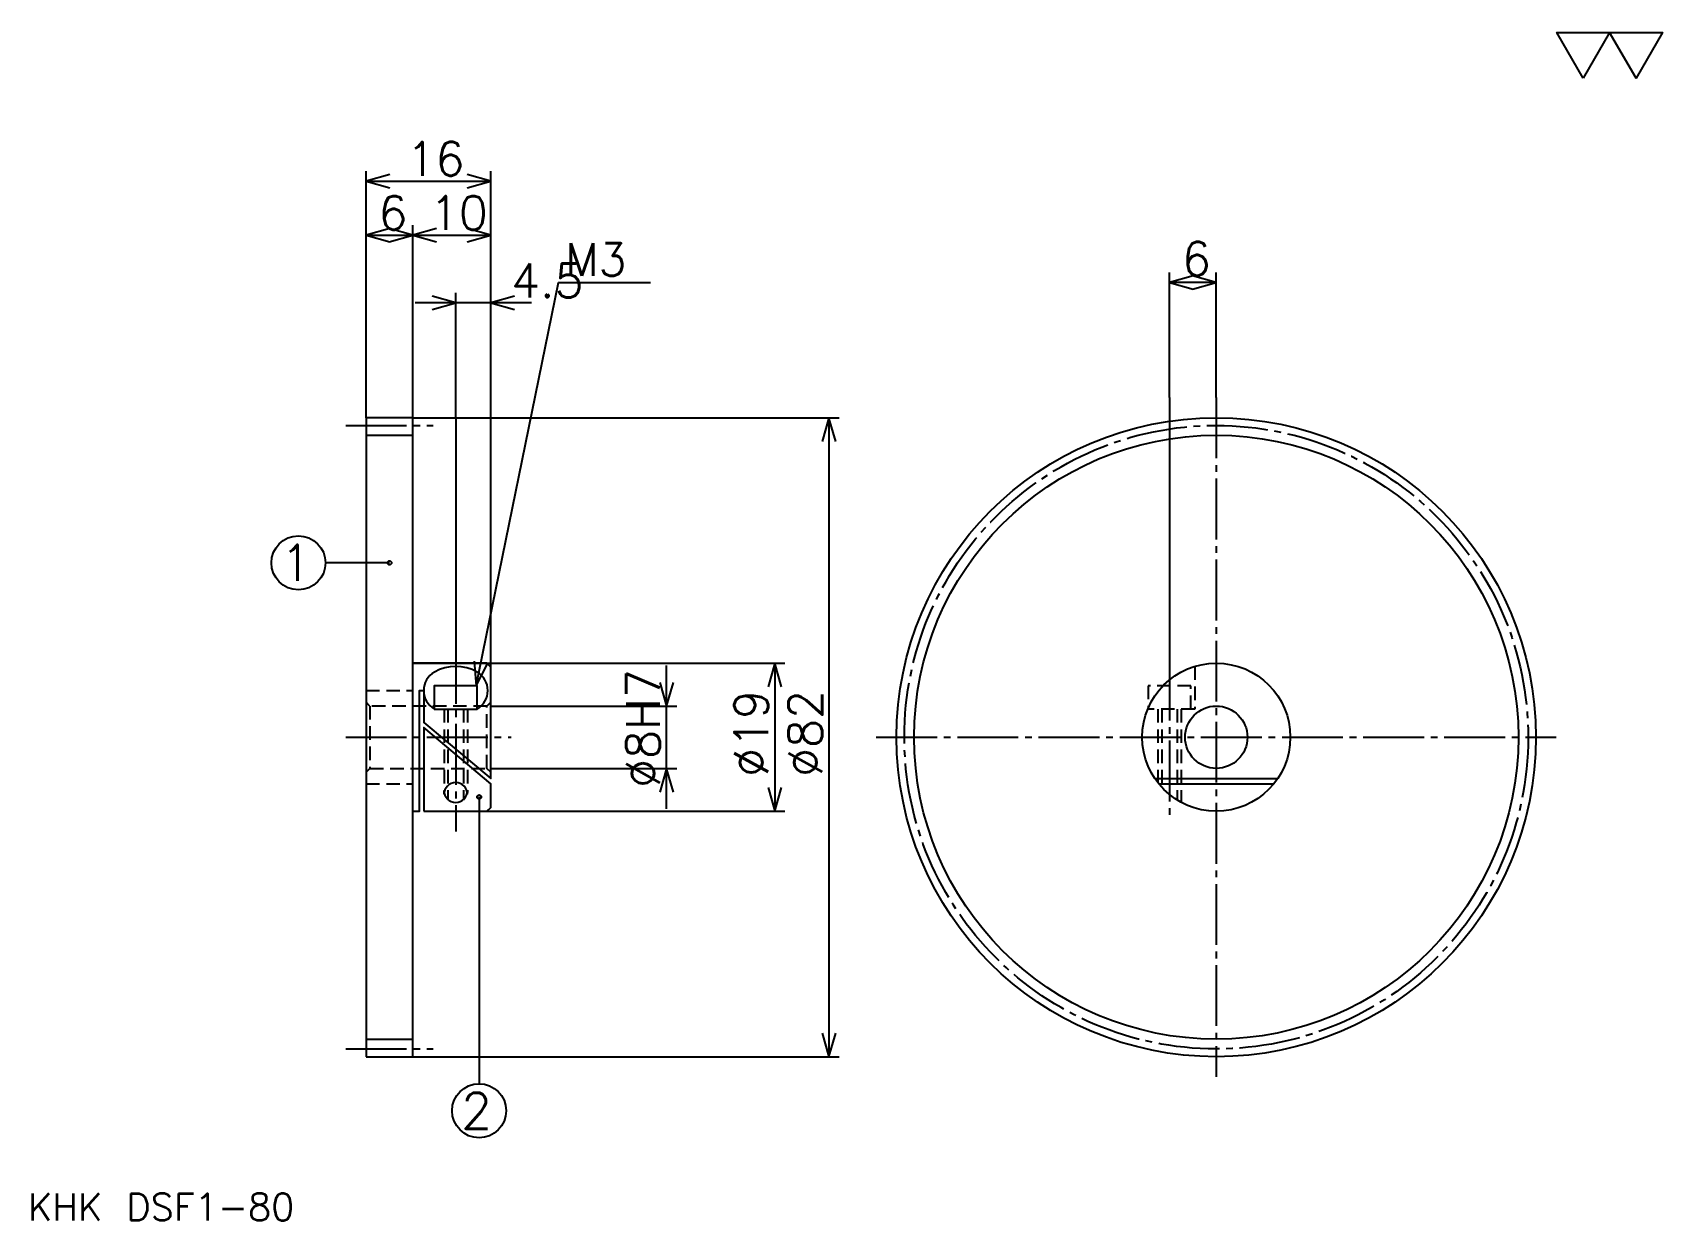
# Model space of a CAD drawing. Extents: x 9 to 218, y 10 to 162.
import ezdxf

# ---------------------------------------------------------------- set-up
doc = ezdxf.new("R2010")
doc.units = 0
doc.linetypes.add('DASHDOT', pattern=[10.407081, 7.80531, -0.867257, 0.867257, -0.867257])
doc.linetypes.add('HIDDEN', pattern=[2.60177, 1.734513, -0.867257])
doc.layers.get('0').update_dxf_attribs({"linetype": 'CONTINUOUS'})
doc.layers.add('DASHDOT', color=6, linetype='DASHDOT')
doc.layers.add('HIDDEN', color=2, linetype='HIDDEN')
doc.styles.add('KANJI', font='TXT', dxfattribs={"bigfont": 'BIGFONT'})

msp = doc.modelspace()

# ---------------------------------------------------------------- linework, layer by layer
at = {"color": 5}
for p, q in [((52.0354, 112.548676), (52.0354, 144.203552)), ((52.0354, 142.902649), (68.0354, 142.902649)), ((68.0354, 112.548676), (68.0354, 144.203552)), ((52.0354, 135.9646), (58.0354, 135.9646)), ((58.0354, 112.548676), (58.0354, 137.265503)), ((58.0354, 135.9646), (68.0354, 135.9646)), ((155.070801, 115.150444), (155.070801, 131.194687)), ((161.070801, 129.893799), (155.070801, 129.893799)), ((161.070801, 115.150444), (161.070801, 131.194687)), ((63.5354, 112.548676), (63.5354, 128.592926)), ((73.238937, 127.292038), (58.33186, 127.292038)), ((155.070801, 115.150444), (155.070801, 81.515907)), ((52.0354, 112.548676), (52.0354, 112.548676)), ((58.0354, 112.548676), (58.0354, 112.548676)), ((58.0354, 112.548676), (68.0354, 112.548676)), ((63.5354, 112.548676), (63.5354, 81.048676)), ((68.0354, 112.548676), (112.699112, 112.548676)), ((68.0354, 80.548676), (68.0354, 112.548676)), ((111.398232, 112.548676), (111.398232, 30.548676)), ((55.0354, 93.923676), (46.83186, 93.923676)), ((58.0354, 81.048676), (68.0354, 81.048676)), ((68.0354, 81.048676), (105.761063, 81.048676)), ((90.584076, 62.345135), (90.584076, 80.752213)), ((104.460175, 81.048676), (104.460175, 62.048676)), ((68.0354, 75.548676), (91.884956, 75.548676)), ((68.0354, 67.548676), (91.884956, 67.548676)), ((66.5354, 63.882008), (66.5354, 27.079651)), ((67.5354, 62.048676), (68.0354, 62.048676)), ((68.0354, 62.048676), (105.761063, 62.048676)), ((58.0354, 30.548676), (68.0354, 30.548676)), ((68.0354, 30.548676), (112.699112, 30.548676))]:
    msp.add_line(p, q, dxfattribs=at)
at = {"color": 4}
for p, q in [((52.0354, 110.298676), (58.0354, 110.298676)), ((60.793766, 75.158676), (66.277031, 75.158676)), ((153.200607, 66.227951), (168.940979, 66.227951)), ((153.705338, 65.548676), (168.436249, 65.548676)), ((62.0354, 64.217728), (62.0354, 64.682076)), ((65.0354, 64.217728), (65.0354, 64.682076)), ((52.0354, 32.798676), (58.0354, 32.798676))]:
    msp.add_line(p, q, dxfattribs=at)
at = {"color": 7}
msp.add_lwpolyline([(208.141586, 156.106201), (204.759293, 161.968857), (218.288483, 161.968857), (214.906189, 156.106201), (211.52388, 161.968857), (208.141586, 156.106201)], dxfattribs=at)
at = {"color": 5}
for points in [[(55.070797, 143.769913), (52.0354, 142.902649), (55.070797, 142.0354)], [(65, 142.0354), (68.0354, 142.902649), (65, 143.769913)], [(55.070797, 136.831863), (52.0354, 135.9646), (55.070797, 135.097351)], [(55.000004, 135.097351), (58.0354, 135.9646), (55.000004, 136.831863)], [(61.070801, 136.831863), (58.0354, 135.9646), (61.070801, 135.097351)], [(65, 135.097351), (68.0354, 135.9646), (65, 136.831863)], [(66.137169, 78.158676), (76.707962, 129.893799), (88.502655, 129.893799)], [(158.106201, 130.761063), (155.070801, 129.893799), (158.106201, 129.02655)], [(158.0354, 129.02655), (161.070801, 129.893799), (158.0354, 130.761063)], [(60.5, 126.424782), (63.5354, 127.292038), (60.5, 128.159302)], [(71.070801, 128.159302), (68.0354, 127.292038), (71.070801, 126.424782)], [(112.265488, 109.513275), (111.398232, 112.548676), (110.530975, 109.513275)], [(65.895126, 81.306244), (66.137169, 78.158676), (67.594528, 80.959015)], [(105.327438, 78.013275), (104.460175, 81.048676), (103.592926, 78.013275)], [(89.716812, 78.584076), (90.584076, 75.548676), (91.451324, 78.584076)], [(91.451324, 64.513275), (90.584076, 67.548676), (89.716812, 64.513275)], [(103.592926, 65.084076), (104.460175, 62.048676), (105.327438, 65.084076)], [(110.530975, 33.584072), (111.398232, 30.548676), (112.265488, 33.584072)]]:
    msp.add_lwpolyline(points, dxfattribs=at)
at = {"color": 4}
for points in [[(52.0354, 30.548676), (52.0354, 30.548676), (58.0354, 30.548676), (58.0354, 30.548676), (58.0354, 112.548676), (58.0354, 112.548676), (52.0354, 112.548676), (52.0354, 112.548676), (52.0354, 30.548676)], [(58.0354, 62.048676), (58.902657, 62.048676), (58.902657, 77.548676), (59.423012, 77.548676), (59.423012, 73.454605), (68.0354, 66.227951), (68.0354, 80.548676), (67.5354, 81.048676), (58.0354, 81.048676)], [(60.7854, 75.158676), (66.2854, 75.158676), (66.2854, 78.158676), (60.7854, 78.158676), (60.7854, 75.158676)], [(59.423012, 62.048676), (67.5354, 62.048676), (68.0354, 62.548676), (68.0354, 65.548676), (59.423012, 72.77533), (59.423012, 62.048676)]]:
    msp.add_lwpolyline(points, dxfattribs=at)
for radius in [41, 38.75, 9.5, 4]:
    msp.add_circle((161.070801, 71.548676), radius, dxfattribs=at)
at = {"color": 5}
for centre, radius in [((43.362835, 93.923676), 3.469027), ((55.0354, 93.923676), 0.260177), ((66.5354, 63.882008), 0.260177), ((66.5354, 23.610622), 3.469027)]:
    msp.add_circle(centre, radius, dxfattribs=at)
at = {"color": 4}
for centre, radius, start, end in [((62.164585, 77.532997), 2.741633, 120.00000728, 239.99999102), ((63.5354, 75.158676), 5.483267, 60.00000126, 119.99999874), ((64.906219, 77.532997), 2.741633, 300.00000898, 59.99999272), ((63.5354, 64.217728), 1.5, 0, 180), ((63.5354, 64.682076), 1.5, 180, 0)]:
    msp.add_arc(centre, radius, start, end, dxfattribs=at)
at = {"layer": 'DASHDOT', "color": 7}
for p, q in [((161.070801, 115.150444), (161.070801, 27.946907)), ((49.433632, 111.548676), (60.637169, 111.548676)), ((63.5354, 83.650444), (63.5354, 59.446907)), ((155.070801, 81.515907), (155.070801, 61.581444)), ((49.433632, 71.548676), (70.637169, 71.548676)), ((117.469032, 71.548676), (204.672562, 71.548676)), ((49.433632, 31.548676), (60.637169, 31.548676))]:
    msp.add_line(p, q, dxfattribs=at)
msp.add_circle((161.070801, 71.548676), 40, dxfattribs=at)
at = {"layer": 'HIDDEN', "color": 4}
for p, q in [((52.0354, 77.548676), (58.0354, 77.548676)), ((52.5354, 75.548676), (52.5354, 67.548676)), ((68.0354, 76.048676), (67.5354, 75.548676)), ((62.0354, 75.158676), (62.0354, 64.449898)), ((62.5354, 75.158676), (62.5354, 63.470928)), ((64.5354, 75.158676), (64.5354, 63.470928)), ((65.0354, 75.158676), (65.0354, 64.449898)), ((153.570801, 75.158676), (153.570801, 65.717728)), ((154.070801, 75.158676), (154.070801, 65.12606)), ((156.070801, 75.158676), (156.070801, 63.470928)), ((156.570801, 75.158676), (156.570801, 63.182076)), ((68.0354, 67.048676), (67.5354, 67.548676)), ((52.0354, 65.548676), (58.0354, 65.548676))]:
    msp.add_line(p, q, dxfattribs=at)
for points in [[(158.320801, 80.641945), (158.320801, 75.158676), (152.320801, 75.158676)], [(157.820801, 75.158676), (157.820801, 78.158676), (152.320801, 78.158676), (152.320801, 75.158676)], [(52.0354, 67.048676), (52.5354, 67.548676), (67.5354, 67.548676), (67.5354, 75.548676), (52.5354, 75.548676), (52.0354, 76.048676)]]:
    msp.add_lwpolyline(points, dxfattribs=at)

# ---------------------------------------------------------------- texts
at = {"color": 7, "style": 'KANJI'}
for s, height, p in [('16', 4.336283, (57.216816, 143.596466)), ('6', 4.336283, (53.62611, 136.658417)), ('10', 4.336283, (60.216816, 136.658417)), ('M3', 4.162832, (77.575226, 130.761063)), ('4.5', 4.336283, (70.637169, 127.98584)), ('1', 4.625369, (41.050148, 91.610992)), ('2', 4.625369, (64.222717, 21.297939)), ('KHK DSF1-80', 3.469027, (8.672566, 9.539823))]:
    msp.add_text(s, height=height, dxfattribs=at).set_placement(p)
for s, rotation, p in [('6', 360, (156.661499, 130.761063)), ('%%c8H7', 90, (89.716812, 65.04425)), ('%%c19', 90, (103.592926, 66.453545)), ('%%c82', 90, (110.530975, 66.453545))]:
    msp.add_text(s, height=4.336283, rotation=rotation, dxfattribs=at).set_placement(p)

doc.saveas('drawing.dxf')
